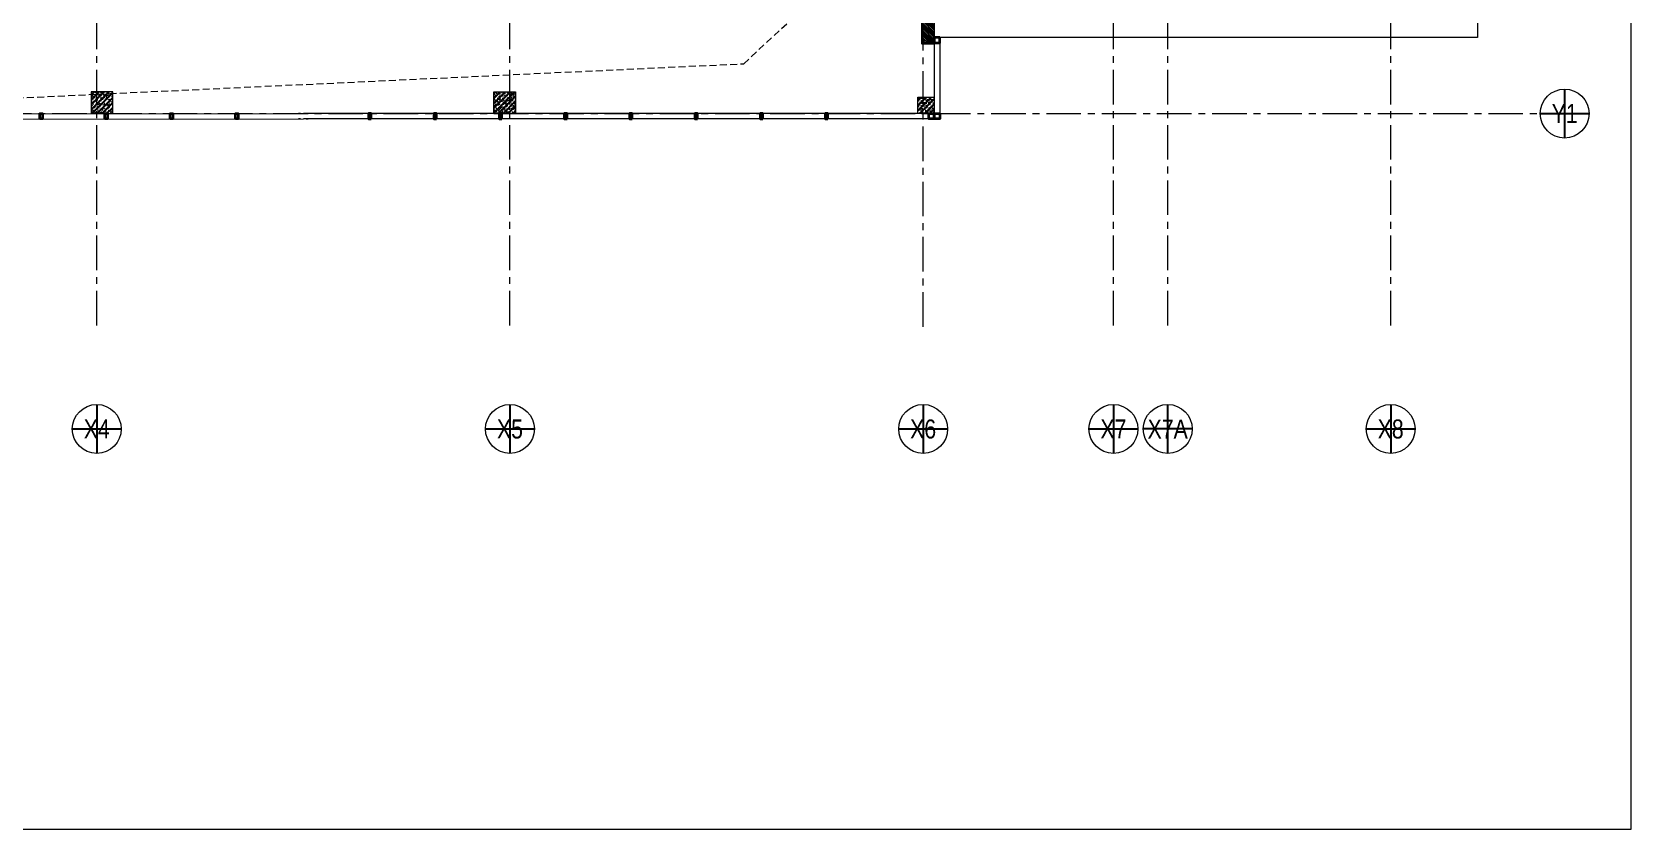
# Model space of a CAD drawing. Header units: millimetres. Extents: x -343543 to 400519, y -115663 to 104219.
# Drawn here: x -323555 to -294143, y -63156 to -48500 of the extents above; entities that cross this region are included whole.
import ezdxf
from ezdxf.enums import TextEntityAlignment as Align
from ezdxf.xclip import XClip

# ---------------------------------------------------------------- set-up
doc = ezdxf.new("R2010")
doc.units = ezdxf.units.MM
doc.header["$XCLIPFRAME"] = 0
doc.linetypes.add('XREF MAT BANG TUONG XAY$0$01.Xref _MB T2-Mai$0$$0$HIDDEN', pattern=[9.525, 6.35, -3.175])
doc.linetypes.add('XREF MAT BANG TUONG XAY$0$CENTER', pattern=[50.8, 31.75, -6.35, 6.35, -6.35])
doc.layers.get('0').update_dxf_attribs({"color": 231, "lineweight": 0})
doc.layers.get('DefPoints').update_dxf_attribs({"color": 191})
for name, color, linetype, lineweight in [('A-SYMBOLS', 10, 'Continuous', 13), ('XREF MAT BANG TUONG XAY$0$00.xref_IKIGAI_Truc$0$A-SYMBOLS', 8, 'Continuous', 13), ('XREF MAT BANG TUONG XAY$0$01.Xref _MB T2-Mai$0$$0$A-DOOR', 8, 'Continuous', 9), ('XREF MAT BANG TUONG XAY$0$01.Xref _MB T2-Mai$0$$0$A-FNSH', 8, 'Continuous', 9), ('XREF MAT BANG TUONG XAY$0$01.Xref _MB T2-Mai$0$$0$A-HIDD', 8, 'XREF MAT BANG TUONG XAY$0$01.Xref _MB T2-Mai$0$$0$HIDDEN', 9), ('XREF MAT BANG TUONG XAY$0$01.Xref _MB T2-Mai$0$$0$A-WALL', 8, 'Continuous', 35), ('XREF MAT BANG TUONG XAY$0$A-GRID', 8, 'XREF MAT BANG TUONG XAY$0$CENTER', 15), ('XREF MAT BANG TUONG XAY$0$A-WALL-INT', 8, 'Continuous', 9), ('XREF MAT BANG TUONG XAY$0$xref_IKIGAI_Cot$0$A-FNSH', 8, 'Continuous', 9), ('XREF MAT BANG TUONG XAY$0$xref_IKIGAI_Cot$0$A-PATT', 8, 'Continuous', 5)]:
    doc.layers.add(name, color=color, linetype=linetype, lineweight=lineweight)
for name, color, linetype in [('XREF MAT BANG TUONG XAY$0$A-FNSH', 8, 'Continuous'), ('XREF MAT BANG TUONG XAY$0$A-FURN', 8, 'Continuous'), ('XREF MAT BANG TUONG XAY$0$A-PATT', 8, 'Continuous')]:
    doc.layers.add(name, color=color, linetype=linetype)
doc.styles.add('XREF MAT BANG TUONG XAY$0$00.xref_IKIGAI_Truc$0$VTK_Arial_3.5 mm', font='arial.ttf', dxfattribs={"width": 0.8, "height": 3.5})

# ---------------------------------------------------------------- blocks, each defined once
blk = doc.blocks.new('*U131')
at = {"color": 8}
blk.add_circle((0, 0), 4.5, dxfattribs=at)
at = {"layer": 'DefPoints', "color": 8}
for p, q in [((0, 4.5), (0, -4.5)), ((-4.5, 0), (4.5, 0))]:
    blk.add_line(p, q, dxfattribs=at)
at = {"color": 8, "style": 'XREF MAT BANG TUONG XAY$0$00.xref_IKIGAI_Truc$0$VTK_Arial_3.5 mm', "width": 0.8}
blk.add_attdef('X12', text='', height=3.5, dxfattribs=at).set_placement((0, 0), align=Align.MIDDLE_CENTER)
blk = doc.blocks.new('XREF MAT BANG TUONG XAY$0$xref_IKIGAI_Cot')
at = {"layer": 'XREF MAT BANG TUONG XAY$0$xref_IKIGAI_Cot$0$A-PATT'}
h = blk.add_hatch(dxfattribs=at)
h.set_pattern_fill('BT-01', color=8, scale=15, pattern_type=2)
h.set_pattern_definition([(50, (16275, -49820), (107.59, -9.413), [11.25, -123.75]), (355, (16275, -49820), (-20.813, 112.83), [9, -99]), (100.45, (16283.97, -49820.78), (86.776, 103.416), [9.56, -105.17]), (46.184, (16275, -49790), (160.086, -24.83), [16.875, -185.625]), (96.636, (16288.34, -49792.07), (140.2, 146.12), [14.34, -157.757]), (351.184, (16275, -49790), (140.2, 146.12), [13.5, -148.5]), (21, (16290, -49797.5), (89.536, -60.393), [11.25, -123.75]), (326, (16290, -49797.5), (36.497, 108.773), [9, -99]), (71.45, (16297.46, -49802.53), (126.033, 48.38), [9.56, -105.17]), (37.5, (16275, -49819.998), (1.824, 49.934), [0, -97.8, 0, -100.5, 0, -99.375]), (7.5, (16275, -49820), (39.46, 59.162), [0, -57.3, 0, -95.55, 0, -37.875]), (327.5, (16241.55, -49819.998), (80.0734, -3.383), [0, -37.5, 0, -117, 0, -155.25]), (317.5, (16226.55, -49820), (87.478, 15.016), [0, -48.75, 0, -77.7, 0, -110.25]), (45, (16275, -49820), (-45.078, 45.078), []), (45, (16275, -49801.62), (-45.078, 45.078), [])])
h.paths.add_polyline_path([(16095, -50000), (16495, -50000), (16495, -49600), (16095, -49600)])
h = blk.add_hatch(dxfattribs=at)
h.set_pattern_fill('BT-01', color=8, scale=15, pattern_type=2)
h.set_pattern_definition([(50, (180, 180), (107.58903, -9.41282), [11.25, -123.75]), (355, (180, 180), (-20.8127, 112.82882), [9, -99]), (100.4514, (188.97, 179.22), (86.7764, 103.41593), [9.56103, -105.17132]), (46.1842, (180, 210), (160.08616, -24.82785), [16.875, -185.625]), (96.6356, (193.34, 207.93), (140.1994, 146.1177), [14.34154, -157.75695]), (351.1842, (180, 210), (140.1993, 146.1178), [13.5, -148.5]), (21, (195, 202.5), (89.53606, -60.39283), [11.25, -123.75]), (326, (195, 202.5), (36.4973, 108.7725), [9, -99]), (71.4514, (202.46, 197.47), (126.0334, 48.37957), [9.56103, -105.17132]), (37.5, (180, 180), (1.823978, 49.934078), [0, -97.8, 0, -100.5, 0, -99.375]), (7.5, (180, 180), (39.46043, 59.161757), [0, -57.3, 0, -95.55, 0, -37.875]), (327.5, (146.55, 180), (80.073365, -3.38323), [0, -37.5, 0, -117, 0, -155.25]), (317.5, (131.55, 180), (87.477925, 15.01575), [0, -48.75, 0, -77.7, 0, -110.25]), (45, (180, 180), (-45.07806, 45.07806), []), (45, (180, 198.375), (-45.07806, 45.07806), [])])
h.paths.add_polyline_path([(23905, -50000), (23505, -50000), (23505, -49600), (23905, -49600)])
h = blk.add_hatch(dxfattribs=at)
h.set_pattern_fill('BT-01', color=8, scale=15, pattern_type=2)
h.set_pattern_definition([(50, (80, 80), (107.58903, -9.41282), [11.25, -123.75]), (355, (80, 80), (-20.8127, 112.82882), [9, -99]), (100.4514, (88.97, 79.22), (86.7764, 103.41593), [9.56103, -105.17132]), (46.1842, (80, 110), (160.08616, -24.82785), [16.875, -185.625]), (96.6356, (93.34, 107.93), (140.1994, 146.1177), [14.34154, -157.75695]), (351.1842, (80, 110), (140.1993, 146.1178), [13.5, -148.5]), (21, (95, 102.5), (89.53606, -60.39283), [11.25, -123.75]), (326, (95, 102.5), (36.4973, 108.7725), [9, -99]), (71.4514, (102.46, 97.47), (126.0334, 48.37957), [9.56103, -105.17132]), (37.5, (80, 80), (1.823978, 49.934078), [0, -97.8, 0, -100.5, 0, -99.375]), (7.5, (80, 80), (39.46043, 59.161757), [0, -57.3, 0, -95.55, 0, -37.875]), (327.5, (46.55, 80), (80.073365, -3.38323), [0, -37.5, 0, -117, 0, -155.25]), (317.5, (31.55, 80), (87.477925, 15.01575), [0, -48.75, 0, -77.7, 0, -110.25]), (45, (80, 80), (-45.07806, 45.07806), []), (45, (80, 98.375), (-45.07806, 45.07806), [])])
h.paths.add_polyline_path([(31605, -50000), (31305, -50000), (31305, -49700), (31605, -49700)])
at = {"layer": 'XREF MAT BANG TUONG XAY$0$A-GRID', "color": 8, "ltscale": 20}
for points in [[(23800, -53895), (23800, -27075.6)], [(31400, -53920.7), (31400, -27075.6)], [(34900, -53895), (34900, -27075.6)], [(40000, -53895), (40000, -27075.6)], [(16200, -53895), (16200, -27358.3)], [(35900, -53895), (35900, -39364.6)], [(-2907.5, -50000), (42750, -50000)]]:
    blk.add_lwpolyline(points, dxfattribs=at)
at = {"layer": 'XREF MAT BANG TUONG XAY$0$xref_IKIGAI_Cot$0$A-FNSH', "color": 8}
for points in [[(16095, -50000), (16495, -50000), (16495, -49600), (16095, -49600)], [(23905, -50000), (23505, -50000), (23505, -49600), (23905, -49600)]]:
    blk.add_lwpolyline(points, close=True, dxfattribs=at)
at = {"layer": 'XREF MAT BANG TUONG XAY$0$xref_IKIGAI_Cot$0$A-FNSH', "color": 8, "elevation": 0}
blk.add_lwpolyline([(31605, -50000), (31305, -50000), (31305, -49700), (31605, -49700)], close=True, dxfattribs=at)
at = {"layer": 'XREF MAT BANG TUONG XAY$0$00.xref_IKIGAI_Truc$0$A-SYMBOLS', "color": 8}
ref = blk.add_blockref('*U131', (43200, -50000), dxfattribs=dict(at, xscale=100, yscale=100, zscale=100))
ref.add_attrib('X12', 'Y1', dxfattribs={"layer": '0', "height": 350, "style": 'XREF MAT BANG TUONG XAY$0$00.xref_IKIGAI_Truc$0$VTK_Arial_3.5 mm', "width": 0.8}).set_placement((43200, -50000), align=Align.MIDDLE_CENTER)
ref = blk.add_blockref('*U131', (16200, -55800), dxfattribs=dict(at, xscale=100, yscale=100, zscale=100))
ref.add_attrib('X12', 'X4', dxfattribs={"layer": '0', "height": 350, "style": 'XREF MAT BANG TUONG XAY$0$00.xref_IKIGAI_Truc$0$VTK_Arial_3.5 mm', "width": 0.8}).set_placement((16200, -55800), align=Align.MIDDLE_CENTER)
ref = blk.add_blockref('*U131', (23800, -55800), dxfattribs=dict(at, xscale=100, yscale=100, zscale=100))
ref.add_attrib('X12', 'X5', dxfattribs={"layer": '0', "height": 350, "style": 'XREF MAT BANG TUONG XAY$0$00.xref_IKIGAI_Truc$0$VTK_Arial_3.5 mm', "width": 0.8}).set_placement((23800, -55800), align=Align.MIDDLE_CENTER)
ref = blk.add_blockref('*U131', (31400, -55800), dxfattribs=dict(at, xscale=100, yscale=100, zscale=100))
ref.add_attrib('X12', 'X6', dxfattribs={"layer": '0', "height": 350, "style": 'XREF MAT BANG TUONG XAY$0$00.xref_IKIGAI_Truc$0$VTK_Arial_3.5 mm', "width": 0.8}).set_placement((31400, -55800), align=Align.MIDDLE_CENTER)
ref = blk.add_blockref('*U131', (34900, -55800), dxfattribs=dict(at, xscale=100, yscale=100, zscale=100))
ref.add_attrib('X12', 'X7', dxfattribs={"layer": '0', "height": 350, "style": 'XREF MAT BANG TUONG XAY$0$00.xref_IKIGAI_Truc$0$VTK_Arial_3.5 mm', "width": 0.8}).set_placement((34900, -55800), align=Align.MIDDLE_CENTER)
ref = blk.add_blockref('*U131', (35900, -55800), dxfattribs=dict(at, xscale=100, yscale=100, zscale=100, rotation=180))
ref.add_attrib('X12', 'X7A', dxfattribs={"layer": '0', "height": 350, "style": 'XREF MAT BANG TUONG XAY$0$00.xref_IKIGAI_Truc$0$VTK_Arial_3.5 mm', "width": 0.8}).set_placement((35898.3, -55801.4), align=Align.MIDDLE_CENTER)
ref = blk.add_blockref('*U131', (40000, -55800), dxfattribs=dict(at, xscale=100, yscale=100, zscale=100))
ref.add_attrib('X12', 'X8', dxfattribs={"layer": '0', "height": 350, "style": 'XREF MAT BANG TUONG XAY$0$00.xref_IKIGAI_Truc$0$VTK_Arial_3.5 mm', "width": 0.8}).set_placement((40000, -55800), align=Align.MIDDLE_CENTER)
blk = doc.blocks.new('*U251')
at = {"layer": 'XREF MAT BANG TUONG XAY$0$A-PATT'}
h = blk.add_hatch(dxfattribs=at)
h.set_pattern_fill('ANSI31', color=8, scale=10)
h.set_pattern_definition([(45, (36976.79, -11293.564), (-22.45064, 22.45064), [])])
h.paths.add_polyline_path([(-39, 48), (1491, 48), (1491, -162), (-39, -162)])
at = {"layer": 'XREF MAT BANG TUONG XAY$0$A-WALL-INT', "color": 8}
blk.add_lwpolyline([(-39, 48), (1491, 48), (1491, -162), (-39, -162)], close=True, dxfattribs=at)
blk = doc.blocks.new('*U252')
at = {"layer": 'XREF MAT BANG TUONG XAY$0$A-PATT'}
h = blk.add_hatch(dxfattribs=at)
h.set_pattern_fill('ANSI31', color=8, scale=10)
h.set_pattern_definition([(45, (39546.79, -11293.564), (-22.45064, 22.45064), [])])
h.paths.add_polyline_path([(-39, 48), (4061, 48), (4061, -162), (-39, -162)])
at = {"layer": 'XREF MAT BANG TUONG XAY$0$A-WALL-INT', "color": 8}
blk.add_lwpolyline([(-39, 48), (4061, 48), (4061, -162), (-39, -162)], close=True, dxfattribs=at)
blk = doc.blocks.new('*U253')
at = {"layer": 'XREF MAT BANG TUONG XAY$0$A-PATT'}
h = blk.add_hatch(dxfattribs=at)
h.set_pattern_fill('ANSI31', color=8, scale=10)
h.set_pattern_definition([(45, (39846.79, -11293.564), (-22.45064, 22.45064), [])])
h.paths.add_polyline_path([(-39, 48), (4361, 48), (4361, -162), (-39, -162)])
at = {"layer": 'XREF MAT BANG TUONG XAY$0$A-WALL-INT', "color": 8}
blk.add_lwpolyline([(-39, 48), (4361, 48), (4361, -162), (-39, -162)], close=True, dxfattribs=at)
blk = doc.blocks.new('*U262')
at = {"layer": 'XREF MAT BANG TUONG XAY$0$A-PATT'}
h = blk.add_hatch(dxfattribs=at)
h.set_pattern_fill('ANSI31', color=8, scale=10)
h.set_pattern_definition([(45, (41236.79, -11293.564), (-22.45064, 22.45064), [])])
h.paths.add_polyline_path([(-39, 48), (5751, 48), (5751, -162), (-39, -162)])
at = {"layer": 'XREF MAT BANG TUONG XAY$0$A-WALL-INT', "color": 8}
blk.add_lwpolyline([(-39, 48), (5751, 48), (5751, -162), (-39, -162)], close=True, dxfattribs=at)
blk = doc.blocks.new('*U254')
at = {"layer": 'XREF MAT BANG TUONG XAY$0$A-PATT'}
h = blk.add_hatch(dxfattribs=at)
h.set_pattern_fill('ANSI31', color=8, scale=10)
h.set_pattern_definition([(45, (35750.104, -11178.564), (-22.45064, 22.45064), [])])
h.paths.add_polyline_path([(-39, 48), (265, 48), (265, -48), (-39, -48)])
at = {"layer": 'XREF MAT BANG TUONG XAY$0$A-WALL-INT', "color": 8}
blk.add_lwpolyline([(-39, 48), (265, 48), (265, -48), (-39, -48)], close=True, dxfattribs=at)
blk = doc.blocks.new('*U255')
at = {"layer": 'XREF MAT BANG TUONG XAY$0$A-PATT'}
h = blk.add_hatch(dxfattribs=at)
h.set_pattern_fill('ANSI31', color=8, scale=10)
h.set_pattern_definition([(45, (35846.79, -11178.564), (-22.45064, 22.45064), [])])
h.paths.add_polyline_path([(-39, 48), (361, 48), (361, -48), (-39, -48)])
at = {"layer": 'XREF MAT BANG TUONG XAY$0$A-WALL-INT', "color": 8}
blk.add_lwpolyline([(-39, 48), (361, 48), (361, -48), (-39, -48)], close=True, dxfattribs=at)
blk = doc.blocks.new('*U256')
at = {"layer": 'XREF MAT BANG TUONG XAY$0$A-PATT'}
h = blk.add_hatch(dxfattribs=at)
h.set_pattern_fill('ANSI31', color=8, scale=10)
h.set_pattern_definition([(45, (36376.79, -11293.564), (-22.45064, 22.45064), [])])
h.paths.add_polyline_path([(-39, 48), (891, 48), (891, -162), (-39, -162)])
at = {"layer": 'XREF MAT BANG TUONG XAY$0$A-WALL-INT', "color": 8}
blk.add_lwpolyline([(-39, 48), (891, 48), (891, -162), (-39, -162)], close=True, dxfattribs=at)
blk = doc.blocks.new('*U257')
at = {"layer": 'XREF MAT BANG TUONG XAY$0$A-PATT'}
h = blk.add_hatch(dxfattribs=at)
h.set_pattern_fill('ANSI31', color=8, scale=10)
h.set_pattern_definition([(45, (40046.79, -11293.564), (-22.45064, 22.45064), [])])
h.paths.add_polyline_path([(-39, 48), (4561, 48), (4561, -162), (-39, -162)])
at = {"layer": 'XREF MAT BANG TUONG XAY$0$A-WALL-INT', "color": 8}
blk.add_lwpolyline([(-39, 48), (4561, 48), (4561, -162), (-39, -162)], close=True, dxfattribs=at)
blk = doc.blocks.new('*U260')
at = {"layer": 'XREF MAT BANG TUONG XAY$0$A-PATT'}
h = blk.add_hatch(dxfattribs=at)
h.set_pattern_fill('ANSI31', color=8, scale=10)
h.set_pattern_definition([(45, (35636.77, -11178.564), (-22.45064, 22.45064), [])])
h.paths.add_polyline_path([(-39, 48), (151, 48), (151, -48), (-39, -48)])
at = {"layer": 'XREF MAT BANG TUONG XAY$0$A-WALL-INT', "color": 8}
blk.add_lwpolyline([(-39, 48), (151, 48), (151, -48), (-39, -48)], close=True, dxfattribs=at)
blk = doc.blocks.new('XREF MAT BANG TUONG XAY$0$NNNN')
at = {"layer": 'XREF MAT BANG TUONG XAY$0$A-FURN', "color": 8, "xscale": -1}
for name, p, rotation in [('*U254', (5825, 16805), 180), ('*U255', (7739, 16805), 180), ('*U262', (339, 16595), 180), ('*U253', (162, 12096), 270), ('*U252', (162, 7596), 270), ('*U251', (162, 5666), 270), ('*U260', (249, 7110), 180), ('*U256', (162, 3696), 270), ('*U257', (162, -1304), 270)]:
    blk.add_blockref(name, p, dxfattribs=dict(at, rotation=rotation))
blk = doc.blocks.new('01.Xref _MB T1')
at = {"color": 8}
blk.add_lwpolyline([(-4979.15314, -63156.18578), (44420.84686, -63156.18578), (44420.84686, -23156.18578), (-4979.15314, -23156.18578)], close=True, dxfattribs=at)
at = {"layer": 'XREF MAT BANG TUONG XAY$0$01.Xref _MB T2-Mai$0$$0$A-DOOR', "color": 8, "transparency": 33554687}
for points in [[(8295.01198, -48650.00008), (8295.00891, -50103.00029), (19999.98966, -50099.99992)], [(8395.00918, -48699.99987), (8395.00891, -50003.00029), (19999.98966, -49999.99992)], [(31604.98961, -48699.99992), (31604.98891, -49999.99961), (19999.98966, -49999.99992)], [(31704.98891, -48699.99992), (31704.98891, -50099.99961), (19999.98966, -50099.99992)], [(19949.98966, -49999.99992), (19909.98966, -49999.99992)], [(20049.98966, -49999.99992), (20089.98966, -49999.99992)], [(19949.98966, -50099.99992), (19909.98966, -50099.99992)], [(20049.98966, -50099.99992), (20089.98966, -50099.99992)]]:
    blk.add_lwpolyline(points, dxfattribs=at)
at = {"layer": 'XREF MAT BANG TUONG XAY$0$01.Xref _MB T2-Mai$0$$0$A-FNSH', "color": 8}
blk.add_lwpolyline([(30949.99269, -30582.99962), (30949.9938, -28999.99471), (41599.9935, -29000.00101), (41599.9935, -48599.99995), (31704.97254, -48599.99992)], dxfattribs=at)
at = {"layer": 'XREF MAT BANG TUONG XAY$0$01.Xref _MB T2-Mai$0$$0$A-HIDD', "color": 8, "ltscale": 20}
blk.add_lwpolyline([(8633.32078, -49999.99995), (28100.18118, -49083.66006), (31366.67167, -46045.00084)], dxfattribs=at)
at = {"layer": 'XREF MAT BANG TUONG XAY$0$01.Xref _MB T2-Mai$0$$0$A-WALL', "color": 8}
for points in [[(31704.98891, -48599.99992), (31604.98891, -48599.99992), (31604.98891, -48699.99992), (31704.98891, -48699.99992)], [(15149.98966, -50099.99993), (15149.98966, -49999.99993), (15199.98966, -49999.99993), (15199.98966, -50099.99993)], [(16349.98966, -50099.99993), (16349.98966, -49999.99993), (16399.98966, -49999.99993), (16399.98966, -50099.99993)], [(17549.98966, -50099.99993), (17549.98966, -49999.99993), (17599.98966, -49999.99993), (17599.98966, -50099.99993)], [(18749.98966, -50099.99993), (18749.98966, -49999.99993), (18799.98966, -49999.99993), (18799.98966, -50099.99993)], [(21249.98966, -50099.99993), (21249.98966, -49999.99993), (21199.98966, -49999.99993), (21199.98966, -50099.99993)], [(22449.98966, -50099.99993), (22449.98966, -49999.99993), (22399.98966, -49999.99993), (22399.98966, -50099.99993)], [(23649.98966, -50099.99993), (23649.98966, -49999.99993), (23599.98966, -49999.99993), (23599.98966, -50099.99993)], [(24849.98966, -50099.99993), (24849.98966, -49999.99993), (24799.98966, -49999.99993), (24799.98966, -50099.99993)], [(24849.99115, -50099.99993), (24849.99115, -49999.99993), (24799.99115, -49999.99993), (24799.99115, -50099.99993)], [(26049.99115, -50099.99993), (26049.99115, -49999.99993), (25999.99115, -49999.99993), (25999.99115, -50099.99993)], [(27249.99115, -50099.99993), (27249.99115, -49999.99993), (27199.99115, -49999.99993), (27199.99115, -50099.99993)], [(28449.99115, -50099.99993), (28449.99115, -49999.99993), (28399.99115, -49999.99993), (28399.99115, -50099.99993)], [(29649.99115, -50099.99993), (29649.99115, -49999.99993), (29599.99115, -49999.99993), (29599.99115, -50099.99993)], [(31504.98643, -49999.99982), (31604.98643, -49999.99982), (31604.98643, -50099.99982), (31504.98643, -50099.99982)], [(31604.99109, -49999.99995), (31704.99109, -49999.99995), (31704.99109, -50099.99995), (31604.99109, -50099.99995)]]:
    blk.add_lwpolyline(points, close=True, dxfattribs=at)
at = {"layer": 'XREF MAT BANG TUONG XAY$0$A-FNSH', "color": 8}
blk.add_lwpolyline([(31604.96985, -48714.99992), (31379.97256, -48714.9998), (31379.97256, -44115.00001), (31039.99023, -44115.00001), (31039.99023, -43685.00001), (31379.9718, -43685.00012), (31379.9718, -42755.00014), (31604.97296, -42755.00028)], dxfattribs=at)
at = {"color": 8}
ref = blk.add_blockref('XREF MAT BANG TUONG XAY$0$xref_IKIGAI_Cot', (-0.00927, -0.00001), dxfattribs=at)
XClip(ref).set_block_clipping_path([(-5181.1494167775, -58156.1251844964), (44638.3275875031, -24933.2650512661)])
at = {"layer": 'XREF MAT BANG TUONG XAY$0$A-FURN', "color": 8}
blk.add_blockref('XREF MAT BANG TUONG XAY$0$NNNN', (8395.00793, -47357.72853), dxfattribs=at)
at = {"layer": 'XREF MAT BANG TUONG XAY$0$A-FURN', "color": 8, "xscale": -1}
blk.add_blockref('XREF MAT BANG TUONG XAY$0$NNNN', (31604.98349, -47357.72853), dxfattribs=at)

msp = doc.modelspace()

# ---------------------------------------------------------------- block references
at = {"layer": 'A-SYMBOLS'}
msp.add_blockref('01.Xref _MB T1', (-338563.5, 0), dxfattribs=at)

doc.saveas('drawing.dxf')
